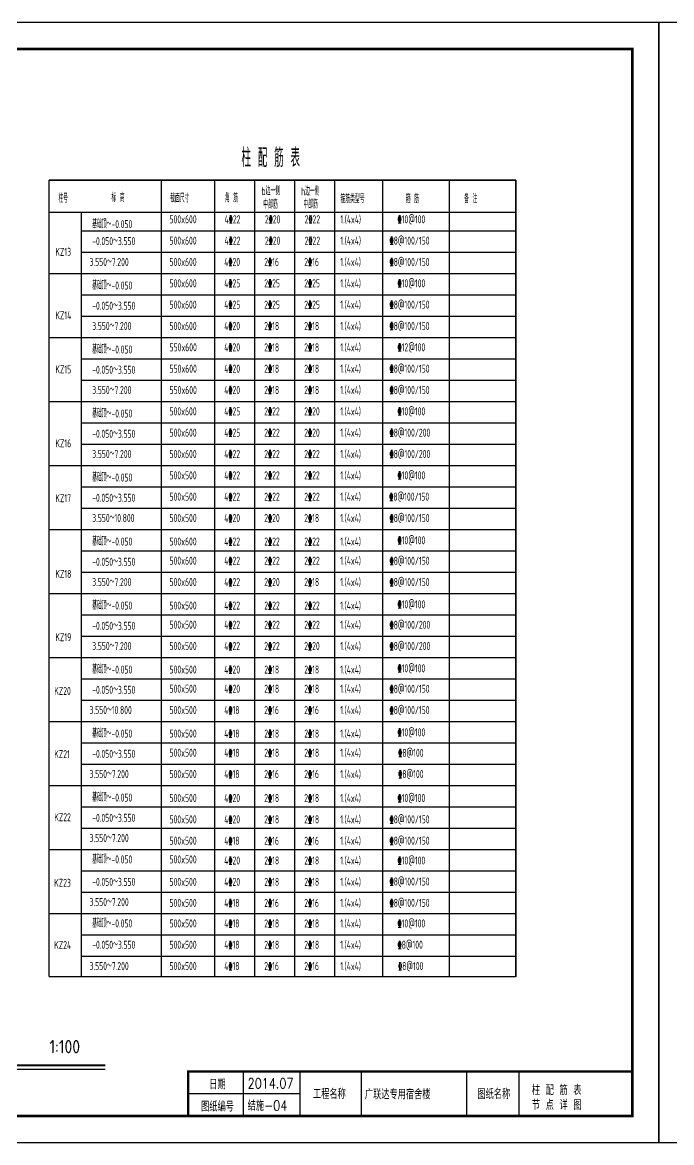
# Model space of a CAD drawing. Extents: x 127019 to 780419, y 327305 to 369305.
# Drawn here: x 340751 to 365092, y 327305 to 369305 of the extents above; entities that cross this region are included whole.
import ezdxf
from ezdxf.enums import TextEntityAlignment as Align

# ---------------------------------------------------------------- set-up
doc = ezdxf.new("R2010")
doc.units = 0
doc.header["$LTSCALE"] = 1000
doc.header["$MEASUREMENT"] = 0
doc.layers.get('0').update_dxf_attribs({"linetype": 'CONTINUOUS'})
for name, color, linetype in [('DIM_SYMB', 3, 'CONTINUOUS'), ('PUB_TEXT', 7, 'CONTINUOUS'), ('PUB_TITLE', 4, 'CONTINUOUS'), ('T', 4, 'CONTINUOUS'), ('文字', 7, 'CONTINUOUS'), ('柱平法表', 7, 'CONTINUOUS')]:
    doc.layers.add(name, color=color, linetype=linetype)
doc.styles.get("Standard").update_dxf_attribs({"font": 'gbxwxt.shx', "bigfont": 'gbhzfs.shx'})
doc.styles.add('TSSD_Rein', font='tssdeng.shx', dxfattribs={"width": 0.6, "bigfont": 'gbhzfs.shx'})
doc.styles.add('国标仿宋', font='SIMPLEX.shx', dxfattribs={"width": 0.75, "bigfont": 'gbhzfs.shx'})

msp = doc.modelspace()

# ---------------------------------------------------------------- linework, layer by layer
at = {"color": 0}
for p, q in [((359248.1, 363390.8), (359248.1, 362190.8)), ((347948.1, 362190.8), (359248.1, 362190.8)), ((342948.1, 361490.9), (359248.1, 361490.9)), ((342948.1, 360690.9), (359248.1, 360690.9)), ((341748.1, 359890.9), (359248.1, 359890.9)), ((342948.1, 359090.9), (359248.1, 359090.9)), ((342948.1, 358290.9), (359248.1, 358290.9)), ((341748.1, 357490.9), (359248.1, 357490.9)), ((342948.1, 356690.9), (359248.1, 356690.9)), ((342948.1, 355890.9), (359248.1, 355890.9)), ((341748.1, 355090.9), (359248.1, 355090.9)), ((342948.1, 354290.9), (359248.1, 354290.9)), ((342948.1, 353490.9), (359248.1, 353490.9)), ((341748.1, 352690.9), (359248.1, 352690.9)), ((342948.1, 352690.9), (359248.1, 352690.9)), ((342948.1, 351890.9), (359248.1, 351890.9)), ((342948.1, 351090.9), (359248.1, 351090.9)), ((341748.1, 350290.9), (359248.1, 350290.9)), ((342948.1, 350290.9), (359248.1, 350290.9)), ((347948.1, 349490.9), (359248.1, 349490.9)), ((347948.1, 348690.9), (359248.1, 348690.9)), ((347948.1, 347890.9), (359248.1, 347890.9)), ((347948.1, 347890.9), (359248.1, 347890.9)), ((342948.1, 347090.9), (359248.1, 347090.9)), ((347948.1, 346290.9), (359248.1, 346290.9)), ((347948.1, 345490.9), (359248.1, 345490.9)), ((347948.1, 345490.9), (359248.1, 345490.9)), ((347948.1, 344690.9), (359248.1, 344690.9)), ((342948.1, 343890.9), (359248.1, 343890.9)), ((347948.1, 343090.9), (359248.1, 343090.9)), ((347948.1, 342290.9), (359248.1, 342290.9)), ((347948.1, 341490.9), (359248.1, 341490.9)), ((347948.1, 340690.9), (359248.1, 340690.9)), ((342948.1, 339890.9), (359248.1, 339890.9)), ((347948.1, 339090.9), (359248.1, 339090.9)), ((347948.1, 338290.9), (359248.1, 338290.9)), ((342948.1, 337490.9), (359248.1, 337490.9)), ((347948.1, 336690.9), (359248.1, 336690.9)), ((347948.1, 335890.9), (359248.1, 335890.9)), ((342948.1, 335090.9), (359248.1, 335090.9)), ((347948.1, 334290.9), (359248.1, 334290.9))]:
    msp.add_line(p, q, dxfattribs=at)
at = {"layer": 'DIM_SYMB', "const_width": 70}
msp.add_lwpolyline([(332571.3, 330200.5), (343855.4, 330200.5)], dxfattribs=at)
at = {"layer": 'DIM_SYMB'}
msp.add_lwpolyline([(332571.3, 330060.5), (343858.2, 330060.5)], dxfattribs=at)
at = {"layer": 'PUB_TITLE'}
for points in [[(305219.2, 327305.3), (364619.2, 327305.3), (364619.2, 369305.3), (305219.2, 369305.3)], [(364619.2, 327305.3), (424019.2, 327305.3), (424019.2, 369305.3), (364619.2, 369305.3)]]:
    msp.add_lwpolyline(points, close=True, dxfattribs=at)
at = {"layer": 'PUB_TITLE', "const_width": 100}
msp.add_lwpolyline([(306219.2, 328305.3), (363619.2, 328305.3), (363619.2, 368305.3), (306219.2, 368305.3)], close=True, dxfattribs=at)
at = {"layer": 'T', "color": 0}
for p, q in [((345948.1, 363390.8), (345948.1, 362190.8)), ((347948.1, 363390.8), (347948.1, 362190.8)), ((347948.1, 363390.8), (347948.1, 362190.8)), ((349448.1, 363390.8), (349448.1, 362190.8)), ((350948.1, 363390.8), (350948.1, 362190.8)), ((352448.1, 363390.8), (352448.1, 362190.8)), ((352448.1, 363390.8), (352448.1, 362190.8)), ((354248.1, 363390.8), (354248.1, 362190.8)), ((356748.1, 363390.8), (356748.1, 362190.8)), ((356748.1, 363390.8), (356748.1, 362190.8)), ((341748.1, 362190.8), (347948.1, 362190.8)), ((342948.1, 362190.8), (342948.1, 333523.3)), ((345948.1, 362290.9), (345948.1, 333523.3)), ((347948.1, 362290.9), (347948.1, 333523.3)), ((349448.1, 362290.9), (349448.1, 333523.3)), ((350948.1, 362290.9), (350948.1, 333523.3)), ((352448.1, 362290.9), (352448.1, 333523.3)), ((354248.1, 362290.9), (354248.1, 333523.3)), ((356748.1, 362290.9), (356748.1, 333523.3)), ((359248.1, 362290.9), (359248.1, 333523.3)), ((342948.1, 351090.9), (347948.1, 351090.9)), ((342948.1, 350290.9), (347948.1, 350290.9)), ((342948.1, 349490.9), (347948.1, 349490.9)), ((342948.1, 348690.9), (347948.1, 348690.9)), ((341748.1, 347890.9), (347948.1, 347890.9)), ((342948.1, 347890.9), (347948.1, 347890.9)), ((342948.1, 346290.9), (347948.1, 346290.9)), ((341748.1, 345490.9), (347948.1, 345490.9)), ((342948.1, 345490.9), (347948.1, 345490.9)), ((342948.1, 344690.9), (347948.1, 344690.9)), ((341748.1, 343090.9), (347948.1, 343090.9)), ((342948.1, 342290.9), (347948.1, 342290.9)), ((342948.1, 341490.9), (347948.1, 341490.9)), ((341748.1, 340690.9), (347948.1, 340690.9)), ((342948.1, 339090.9), (347948.1, 339090.9)), ((341748.1, 338290.9), (347948.1, 338290.9)), ((342948.1, 336690.9), (347948.1, 336690.9)), ((341748.1, 335890.9), (347948.1, 335890.9)), ((342948.1, 334290.9), (347948.1, 334290.9))]:
    msp.add_line(p, q, dxfattribs=at)
at = {"layer": 'T', "color": 4, "const_width": 53.3}
for points in [[(341748.1, 363390.8), (359248.1, 363390.8)], [(341748.1, 363390.8), (341748.1, 333523.3)], [(359248.1, 363390.8), (359248.1, 333523.3)], [(341748.1, 333523.3), (359248.1, 333523.3)]]:
    msp.add_lwpolyline(points, dxfattribs=at)
at = {"layer": '文字'}
for p, q in [((349029.1, 329968.5), (349029.1, 328305.3)), ((351154.3, 329968.5), (351154.3, 328305.3)), ((353455.4, 329968.5), (353455.4, 328305.3)), ((357401.4, 329968.5), (357401.4, 328305.3)), ((359365.7, 329968.5), (359365.7, 328305.3)), ((351154.3, 329136.9), (346964.7, 329136.9))]:
    msp.add_line(p, q, dxfattribs=at)
at = {"layer": '文字', "const_width": 92.4}
msp.add_lwpolyline([(346964.7, 329968.5), (346964.7, 328305.3), (363619.2, 328305.3), (363619.2, 329968.5)], close=True, dxfattribs=at)
at = {"layer": '柱平法表', "color": 0}
msp.add_line((359248.1, 363390.8), (356648.1, 363390.8), dxfattribs=at)

# ---------------------------------------------------------------- texts
at = {"layer": 'PUB_TEXT'}
msp.add_text('1:100', height=500, dxfattribs=at).set_placement((341764.6, 330652.9))
at = {"layer": 'T', "color": 7, "style": 'TSSD_Rein', "width": 0.6}
msp.add_text('柱 配 筋 表', height=700, dxfattribs=at).set_placement((348965.7, 363881.6))
at = {"layer": 'T', "color": 0, "style": 'TSSD_Rein', "width": 0.6}
for s, p in [('柱号', (342101.5, 362552)), ('标 高', (344089.1, 362575.8)), ('截面尺寸', (346291.8, 362558.3)), ('角 筋', (348344.3, 362566.7)), ('b边一侧', (349717.8, 362833.3)), ('h边一侧', (351196.9, 362823)), ('中部筋', (349785.6, 362328.3)), ('中部筋', (351286.3, 362332.4)), ('箍筋类型号', (352677.3, 362533)), ('箍 筋', (355125.8, 362534.8)), ('备 注', (357314.3, 362533.9)), ('500x600', (346268.1, 361773.4)), ('4%%13222', (348330.9, 361773.4)), ('2%%13220', (349843, 361773.4)), ('2%%13222', (351333.5, 361773.4)), ('1.(4x4)', (352671.6, 361773.4)), ('%%13210@100', (354818.1, 361773.4)), ('基础顶～-0.050', (343368.1, 361590.8)), ('-0.050～3.550', (343368.1, 360955.2)), ('500x600', (346268.1, 360973.4)), ('4%%13222', (348330.9, 360973.4)), ('2%%13220', (349843, 360973.4)), ('2%%13222', (351333.5, 360973.4)), ('1.(4x4)', (352671.6, 360973.4)), ('%%1328@100/150', (354518.1, 360973.4)), ('KZ13', (341987.1, 360552.4)), ('3.550～7.200', (343268.1, 360173.4)), ('500x600', (346268.1, 360173.4)), ('4%%13220', (348318.1, 360173.4)), ('2%%13216', (349818.1, 360173.4)), ('2%%13216', (351318.1, 360173.4)), ('1.(4x4)', (352668.1, 360173.4)), ('%%1328@100/150', (354518.1, 360173.4)), ('基础顶～-0.050', (343368.1, 359290.8)), ('500x600', (346268.1, 359373.4)), ('4%%13225', (348318.1, 359373.4)), ('2%%13225', (349818.1, 359373.4)), ('2%%13225', (351318.1, 359373.4)), ('1.(4x4)', (352668.1, 359373.4)), ('%%13210@100', (354818.1, 359373.4)), ('-0.050～3.550', (343368.1, 358532)), ('500x600', (346268.1, 358573.4)), ('4%%13225', (348318.1, 358573.4)), ('2%%13225', (349818.1, 358573.4)), ('2%%13225', (351318.1, 358573.4)), ('1.(4x4)', (352668.1, 358573.4)), ('%%1328@100/150', (354518.1, 358573.4)), ('KZ14', (341987.1, 358173.4)), ('3.550～7.200', (343368.1, 357773.4)), ('500x600', (346268.1, 357773.4)), ('4%%13220', (348318.1, 357773.4)), ('2%%13218', (349818.1, 357773.4)), ('2%%13218', (351318.1, 357773.4)), ('1.(4x4)', (352668.1, 357773.4)), ('%%1328@100/150', (354518.1, 357773.4)), ('基础顶～-0.050', (343368.1, 356890.8)), ('550x600', (346268.1, 356973.4)), ('4%%13220', (348318.1, 356973.4)), ('2%%13218', (349818.1, 356973.4)), ('2%%13218', (351318.1, 356973.4)), ('1.(4x4)', (352668.1, 356973.4)), ('%%13212@100', (354818.1, 356973.4)), ('KZ15', (341987.1, 356145.3)), ('-0.050～3.550', (343368.1, 356132)), ('550x600', (346268.1, 356173.4)), ('4%%13220', (348318.1, 356173.4)), ('2%%13218', (349818.1, 356173.4)), ('2%%13218', (351318.1, 356173.4)), ('1.(4x4)', (352668.1, 356173.4)), ('%%1328@100/150', (354518.1, 356173.4)), ('3.550～7.200', (343368.1, 355373.4)), ('550x600', (346268.1, 355373.4)), ('4%%13220', (348318.1, 355373.4)), ('2%%13218', (349818.1, 355373.4)), ('2%%13218', (351318.1, 355373.4)), ('1.(4x4)', (352668.1, 355373.4)), ('%%1328@100/150', (354518.1, 355373.4)), ('1.(4x4)', (352668.1, 354573.4)), ('%%13210@100', (354818.1, 354573.4)), ('基础顶～-0.050', (343368.1, 354490.8)), ('500x600', (346268.1, 354573.4)), ('4%%13225', (348318.1, 354573.4)), ('2%%13222', (349818.1, 354573.4)), ('2%%13220', (351318.1, 354573.4)), ('500x600', (346268.1, 353773.4)), ('4%%13225', (348318.1, 353773.4)), ('2%%13222', (349818.1, 353773.4)), ('2%%13220', (351318.1, 353773.4)), ('1.(4x4)', (352668.1, 353773.4)), ('%%1328@100/200', (354518.1, 353773.4)), ('KZ16', (341987.1, 353374)), ('-0.050～3.550', (343368.1, 353732)), ('3.550～7.200', (343368.1, 352973.4)), ('500x600', (346268.1, 352973.4)), ('4%%13222', (348318.1, 352973.4)), ('2%%13222', (349818.1, 352973.4)), ('2%%13222', (351318.1, 352973.4)), ('1.(4x4)', (352668.1, 352973.4)), ('%%1328@100/200', (354518.1, 352973.4)), ('基础顶～-0.050', (343368.1, 352090.8)), ('500x500', (346268.1, 352173.4)), ('4%%13222', (348318.1, 352173.4)), ('2%%13222', (349818.1, 352173.4)), ('2%%13222', (351318.1, 352173.4)), ('1.(4x4)', (352668.1, 352173.4)), ('%%13210@100', (354818.1, 352173.4)), ('KZ17', (341987.1, 351317.1)), ('-0.050～3.550', (343368.1, 351332)), ('500x500', (346268.1, 351373.4)), ('4%%13222', (348318.1, 351373.4)), ('2%%13222', (349818.1, 351373.4)), ('2%%13222', (351318.1, 351373.4)), ('1.(4x4)', (352668.1, 351373.4)), ('%%1328@100/150', (354505.9, 351373.4)), ('3.550～10.800', (343368.1, 350573.4)), ('500x500', (346268.1, 350573.4)), ('4%%13220', (348318.1, 350573.4)), ('2%%13220', (349818.1, 350573.4)), ('2%%13218', (351318.1, 350573.4)), ('1.(4x4)', (352668.1, 350573.4)), ('%%1328@100/150', (354518.1, 350573.4)), ('基础顶～-0.050', (343368.1, 349690.8)), ('500x600', (346268.1, 349691.9)), ('4%%13222', (348318.1, 349691.9)), ('2%%13222', (349818.1, 349691.9)), ('2%%13222', (351318.1, 349691.9)), ('1.(4x4)', (352668.1, 349691.9)), ('%%13210@100', (354818.1, 349737.7)), ('-0.050～3.550', (343368.1, 348932)), ('500x600', (346268.1, 348973.4)), ('4%%13222', (348318.1, 348973.4)), ('2%%13222', (349818.1, 348973.4)), ('2%%13222', (351318.1, 348973.4)), ('1.(4x4)', (352668.1, 348973.4)), ('%%1328@100/150', (354518.1, 348969.8)), ('KZ18', (341987.1, 348477)), ('3.550～7.200', (343368.1, 348173.4)), ('500x600', (346268.1, 348173.4)), ('4%%13222', (348318.1, 348173.4)), ('2%%13220', (349818.1, 348173.4)), ('2%%13218', (351318.1, 348173.4)), ('1.(4x4)', (352668.1, 348173.4)), ('%%1328@100/150', (354518.1, 348173.4)), ('基础顶～-0.050', (343368.1, 347290.8)), ('500x500', (346268.1, 347291.9)), ('4%%13222', (348318.1, 347291.9)), ('2%%13222', (349818.1, 347291.9)), ('2%%13222', (351318.1, 347291.9)), ('1.(4x4)', (352668.1, 347291.9)), ('%%13210@100', (354818.1, 347337.7)), ('-0.050～3.550', (343368.1, 346532)), ('500x500', (346268.1, 346573.4)), ('4%%13222', (348318.1, 346573.4)), ('2%%13222', (349818.1, 346573.4)), ('2%%13222', (351318.1, 346573.4)), ('1.(4x4)', (352668.1, 346573.4)), ('%%1328@100/200', (354518.1, 346569.8)), ('KZ19', (341987.1, 346105.2)), ('1.(4x4)', (352668.1, 345773.4)), ('%%1328@100/200', (354518.1, 345773.4)), ('3.550～7.200', (343368.1, 345773.4)), ('500x500', (346268.1, 345773.4)), ('4%%13222', (348318.1, 345773.4)), ('2%%13222', (349818.1, 345773.4)), ('2%%13220', (351318.1, 345773.4)), ('%%13210@100', (354818.1, 344937.7)), ('基础顶～-0.050', (343368.1, 344890.8)), ('500x500', (346268.1, 344891.9)), ('4%%13220', (348318.1, 344891.9)), ('2%%13218', (349818.1, 344891.9)), ('2%%13218', (351318.1, 344891.9)), ('1.(4x4)', (352668.1, 344891.9)), ('-0.050～3.550', (343368.1, 344132)), ('500x500', (346268.1, 344173.4)), ('4%%13220', (348318.1, 344173.4)), ('2%%13218', (349818.1, 344173.4)), ('2%%13218', (351318.1, 344173.4)), ('1.(4x4)', (352668.1, 344173.4)), ('%%1328@100/150', (354518.1, 344169.8)), ('KZ20', (341944.9, 344090.7)), ('3.550～10.800', (343268.1, 343373.4)), ('500x500', (346268.1, 343373.4)), ('4%%13218', (348318.1, 343373.4)), ('2%%13216', (349818.1, 343373.4)), ('2%%13216', (351318.1, 343373.4)), ('1.(4x4)', (352668.1, 343373.4)), ('%%1328@100/150', (354518.1, 343373.4)), ('基础顶～-0.050', (343368.1, 342490.8)), ('500x500', (346268.1, 342491.9)), ('4%%13218', (348318.1, 342491.9)), ('2%%13218', (349818.1, 342491.9)), ('2%%13218', (351318.1, 342491.9)), ('1.(4x4)', (352668.1, 342491.9)), ('%%13210@100', (354818.1, 342537.7)), ('KZ21', (341944.9, 341719.9)), ('-0.050～3.550', (343368.1, 341732)), ('500x500', (346268.1, 341773.4)), ('4%%13218', (348318.1, 341773.4)), ('2%%13218', (349818.1, 341773.4)), ('2%%13218', (351318.1, 341773.4)), ('1.(4x4)', (352668.1, 341773.4)), ('%%1328@100', (354842.8, 341769.8)), ('3.550～7.200', (343268.1, 340973.4)), ('500x500', (346268.1, 340973.4)), ('4%%13218', (348318.1, 340973.4)), ('2%%13216', (349818.1, 340973.4)), ('2%%13216', (351318.1, 340973.4)), ('1.(4x4)', (352668.1, 340973.4)), ('%%1328@100', (354842.8, 340973.4)), ('基础顶～-0.050', (343368.1, 340090.8)), ('500x500', (346268.1, 340075.1)), ('4%%13220', (348318.1, 340075.1)), ('2%%13218', (349818.1, 340075.1)), ('2%%13218', (351318.1, 340075.1)), ('1.(4x4)', (352668.1, 340075.1)), ('%%13210@100', (354818.1, 340075.1)), ('KZ22', (341946.9, 339354.5)), ('-0.050～3.550', (343368.1, 339332)), ('500x500', (346268.1, 339275.1)), ('4%%13220', (348318.1, 339275.1)), ('2%%13218', (349818.1, 339275.1)), ('2%%13218', (351318.1, 339275.1)), ('1.(4x4)', (352668.1, 339275.1)), ('%%1328@100/150', (354518.1, 339275.1)), ('3.550～7.200', (343268.1, 338573.4)), ('500x500', (346268.1, 338475.1)), ('4%%13218', (348318.1, 338475.1)), ('2%%13216', (349818.1, 338475.1)), ('2%%13216', (351318.1, 338475.1)), ('1.(4x4)', (352668.1, 338475.1)), ('%%1328@100/150', (354518.1, 338475.1)), ('基础顶～-0.050', (343368.1, 337773.4)), ('500x500', (346268.1, 337773.4)), ('4%%13220', (348318.1, 337732)), ('2%%13218', (349818.1, 337732)), ('2%%13218', (351318.1, 337732)), ('1.(4x4)', (352668.1, 337732)), ('%%13210@100', (354818.1, 337732)), ('1.(4x4)', (352668.1, 336932)), ('%%1328@100/150', (354518.1, 336944.1)), ('KZ23', (341942.7, 336895.1)), ('-0.050～3.550', (343368.1, 336932)), ('500x500', (346268.1, 336932)), ('4%%13220', (348318.1, 336932)), ('2%%13218', (349818.1, 336932)), ('2%%13218', (351318.1, 336932)), ('3.550～7.200', (343268.1, 336173.4)), ('500x500', (346268.1, 336144.1)), ('4%%13218', (348318.1, 336144.1)), ('2%%13216', (349818.1, 336144.1)), ('2%%13216', (351318.1, 336144.1)), ('1.(4x4)', (352668.1, 336144.1)), ('%%1328@100/150', (354518.1, 336144.1)), ('基础顶～-0.050', (343368.1, 335373.4)), ('500x500', (346268.1, 335373.4)), ('4%%13218', (348318.1, 335373.4)), ('2%%13218', (349818.1, 335373.4)), ('2%%13218', (351318.1, 335373.4)), ('1.(4x4)', (352668.1, 335373.4)), ('%%13210@100', (354818.1, 335373.4)), ('KZ24', (341942.7, 334562.5)), ('-0.050～3.550', (343368.1, 334573.4)), ('500x500', (346268.1, 334573.4)), ('4%%13218', (348318.1, 334573.4)), ('2%%13218', (349818.1, 334573.4)), ('2%%13218', (351318.1, 334573.4)), ('1.(4x4)', (352668.1, 334573.4)), ('%%1328@100', (354818.1, 334573.4)), ('3.550～7.200', (343268.1, 333773.4)), ('500x500', (346268.1, 333773.4)), ('4%%13218', (348318.1, 333773.4)), ('2%%13216', (349818.1, 333773.4)), ('2%%13216', (351318.1, 333773.4)), ('1.(4x4)', (352668.1, 333773.4)), ('%%1328@100', (354837.1, 333773.4))]:
    msp.add_text(s, height=300, dxfattribs=at).set_placement(p)
at = {"layer": '文字', "style": '国标仿宋', "width": 0.8}
for s, p in [('日期', (348066.8, 329300.7)), ('工程名称', (352262.5, 328940.5)), ('图纸名称', (358426.5, 328939)), ('图纸编号', (348066.8, 328469.1))]:
    msp.add_text(s, height=385, dxfattribs=at).set_placement(p, align=Align.CENTER)
for s, p in [('2014.07', (349196.9, 329334.2)), ('广联达专用宿舍楼', (353589.7, 328928.3)), ('柱 配 筋 表', (359849.4, 329085.2)), ('结施-04', (349196.9, 328502.6)), ('节 点 详 图', (359849.4, 328527.5))]:
    msp.add_text(s, height=385, dxfattribs=at).set_placement(p)

doc.saveas('drawing.dxf')
